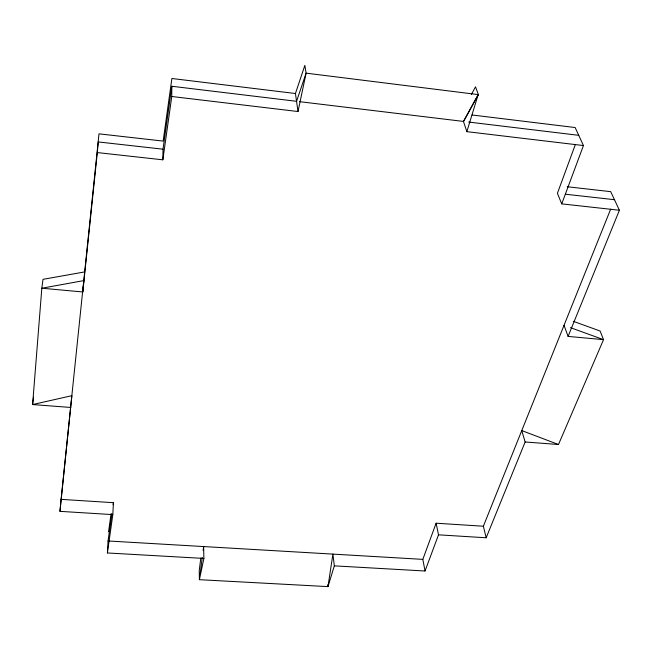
<?xml version="1.0" encoding="UTF-8"?>
<svg xmlns="http://www.w3.org/2000/svg" width="652" height="652" viewBox="0 0 652 652"><rect width="100%" height="100%" fill="white"/><g stroke="black" fill="none" stroke-linecap="round" stroke-linejoin="round"><path stroke-width="0.98" d="M171.769 96.496L171.835 86.268L296.554 101.304L306.098 73.154L304.859 65.379L295.438 93.513L298.013 111.533L171.769 96.496L162.845 159.821L97.303 152.576L98.256 141.94L163.016 149.186L162.845 159.821M112.812 514.624L113.424 502.684L61.092 499.359L59.96 511.347L112.812 514.624L107.409 552.961L203.88 558.438L203.636 546.555L203.131 550.508M107.409 552.961L108.053 540.973L111.875 513.768M59.96 511.347L71.875 395.682L32.6 404.558L41.826 288.217L42.999 279.333L84.638 271.933M82.796 291.966L83.839 280.596L41.826 288.217L82.796 291.966L97.303 152.576M61.092 499.359L98.99 133.839L163.139 141.093L171.883 78.493L295.438 93.513M33.537 397.19L32.6 404.558L70.775 407.459M200.824 558.006L199.243 570.418L199.406 579.685L327.98 586.621L334.329 565.854L332.903 554.11L327.98 586.621L327.769 584.787M202.25 557.419L199.406 579.685L203.88 558.438M108.55 531.804L111.085 513.686M113.146 504.697L113.424 502.684M163.016 149.186L171.835 86.268M298.013 111.533L306.098 73.154L478.177 94.597L466.856 131.655L583.458 145.551L561.739 203.872L619.4 210.246L568.088 336.408L603.532 339.651L558.487 444.517L525.137 441.983L521.763 430.581L558.487 444.517M334.329 565.854L425.039 571.005L422.83 559.367L436.123 523.214L483.368 526.221L610.671 209.145M575.243 144.825L557.411 193.318L561.739 203.872M425.039 571.005L438.511 534.827L436.123 523.214M438.511 534.827L486.172 537.778L525.137 441.983M471.404 94.442L475.528 86.822L478.364 94.621L463.613 121.443L299.586 101.671M478.177 94.597L463.433 121.419L466.856 131.655M108.053 540.973L422.83 559.367M565.423 194.214L614.461 199.699M567.248 186.749L610.704 191.655L619.4 210.246M468.658 122.054L578.731 135.323M472.113 114.996L575.137 127.531L583.458 145.551M573.287 321.306L600.101 331.02L603.532 339.651L570.443 327.638M564.029 325.307L568.088 336.408M483.368 526.221L486.172 537.778"/></g></svg>
